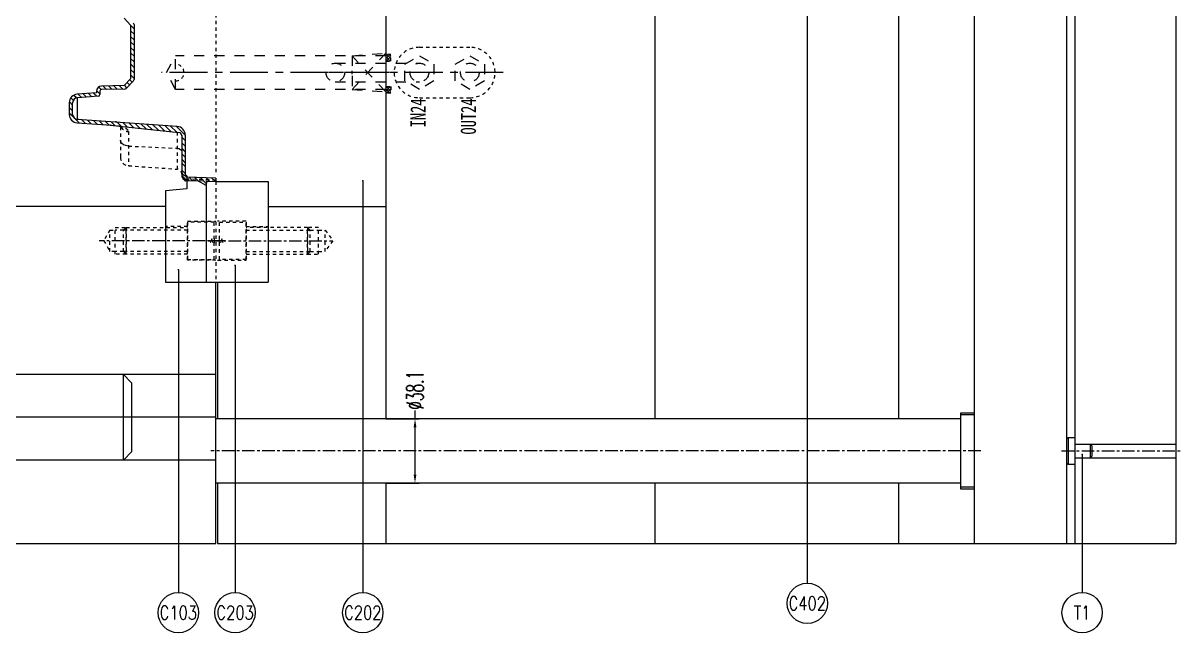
# Model space of a CAD drawing. Extents: x 14103 to 19353, y -3233 to 932.
# Drawn here: x 15810 to 16498, y -589 to -227 of the extents above; entities that cross this region are included whole.
import ezdxf
from ezdxf.enums import TextEntityAlignment as Align

# ---------------------------------------------------------------- set-up
doc = ezdxf.new("R2010")
doc.units = 0
doc.header["$LTSCALE"] = 20
doc.header["$MEASUREMENT"] = 0
for name, pattern in [('CENTER', [0.6, 0.375, -0.075, 0.075, -0.075]), ('CENTER2', [28.575, 19.05, -3.175, 3.175, -3.175]), ('HIDDEN', [0.2, 0.1, -0.1]), ('SOLID', [0])]:
    doc.linetypes.add(name, pattern=pattern)
doc.layers.get('0').update_dxf_attribs({"linetype": 'CONTINUOUS'})
doc.layers.get('DEFPOINTS').update_dxf_attribs({"linetype": 'CONTINUOUS'})
for name, color, linetype in [('CENTER', 1, 'CENTER'), ('CK_LEVEL_1', 1, 'SOLID'), ('CONTINUOUS', 7, 'CONTINUOUS'), ('DEFAULT_2', 8, 'HIDDEN'), ('HOLD DOWN', 7, 'CONTINUOUS'), ('MXB', 3, 'CONTINUOUS'), ('SCREW', 7, 'CONTINUOUS'), ('WATER', 9, 'HIDDEN')]:
    doc.layers.add(name, color=color, linetype=linetype)
doc.styles.add('lxy2', font='txt.shx', dxfattribs={"width": 0.6})
doc.styles.add('LXY4', font='simplex.shx', dxfattribs={"width": 0.7, "height": 6})
doc.styles.get("Standard").update_dxf_attribs({"font": 'txt.shx', "width": 0.5, "bigfont": 'hztxt.shx'})
doc.dimstyles.new('10', dxfattribs={"dimtxt": 10, "dimasz": 5, "dimexe": 2.5, "dimexo": 0, "dimgap": 1, "dimtad": 0, "dimdsep": 46, "dimtxsty": 'lxy2', "dimcen": -3, "dimclrd": 113, "dimclre": 113, "dimclrt": 3, "dimazin": 2, "dimtfac": 1, "dimtofl": 0, "dimtmove": 0, "dimatfit": 3, "dimfxl": 1, "dimtolj": 1, "dimtzin": 0, "dimarcsym": 0})
doc.dimstyles.new('4D', dxfattribs={"dimtxt": 4, "dimasz": 2, "dimexe": 1.6, "dimexo": 0, "dimgap": 0.5, "dimtad": 0, "dimdsep": 46, "dimtxsty": 'lxy2', "dimcen": -3, "dimclrd": 1, "dimclre": 1, "dimclrt": 3, "dimadec": 0, "dimazin": 0, "dimtfac": 1, "dimtofl": 0, "dimtmove": 0, "dimatfit": 3, "dimfxl": 1, "dimtolj": 1, "dimtzin": 0, "dimarcsym": 0})

# ---------------------------------------------------------------- blocks, each defined once
blk = doc.blocks.new('*D195')
at = {"layer": 'CONTINUOUS', "color": 113, "lineweight": -2}
for p, q in [((16042.8, -461.86), (16042.8, -456.86)), ((16025.39, -461.86), (16045.3, -461.86)), ((16042.8, -494.96), (16042.8, -466.86)), ((16025.39, -499.96), (16045.3, -499.96))]:
    blk.add_line(p, q, dxfattribs=at)
at = {"layer": 'CONTINUOUS', "color": 113}
for points in [[(16041.96, -466.86), (16043.63, -466.86), (16042.8, -461.86)], [(16041.96, -494.96), (16043.63, -494.96), (16042.8, -499.96)]]:
    blk.add_solid(points, dxfattribs=at)
at = {"layer": 'DEFPOINTS', "color": 0}
for p in [(16025.39, -461.86), (16042.8, -461.86), (16025.39, -499.96)]:
    blk.add_point(p, dxfattribs=at)
at = {"layer": 'CONTINUOUS', "color": 3, "insert": (16042.8, -444.86), "char_height": 10, "attachment_point": 5, "rotation": 90, "style": 'lxy2'}
blk.add_mtext('\\A1;%%c38.1', dxfattribs=at)
blk = doc.blocks.new('MXB_ITEM')
blk.add_circle((0, 0), 6)
at = {"width": 0.8}
blk.add_attdef('ITEM', text='', height=4, dxfattribs=at).set_placement((0, 0), align=Align.MIDDLE_CENTER)
blk = doc.blocks.new('AC_LXY_BLK611')
at = {"layer": 'SCREW', "color": 2, "linetype": 'HIDDEN'}
for p, q in [((52.39, 7.94), (52.39, -7.94)), ((15.88, 6.35), (53.97, 6.35)), ((15.88, -6.35), (53.97, -6.35))]:
    blk.add_line(p, q, dxfattribs=at)
for points in [[(15.88, 11.11), (0, 11.11), (0, -11.11), (15.88, -11.11), (15.88, 11.11)], [(15.88, 7.94), (52.39, 7.94), (53.97, 6.35), (53.97, -6.35), (52.39, -7.94), (15.88, -7.94)]]:
    blk.add_lwpolyline(points, dxfattribs=at)
at = {"layer": 'SCREW', "color": 0, "linetype": 'ByBlock', "style": 'lxy2', "width": 0.6}
blk.add_text('V1', height=2.5, dxfattribs=at).set_placement((-3.75, 0), align=Align.MIDDLE_CENTER)

msp = doc.modelspace()

# ---------------------------------------------------------------- hatches: boundary and pattern name
at = {"layer": 'WATER'}
h = msp.add_hatch(dxfattribs=at)
h.set_pattern_fill('ANSI37', color=256, scale=10, style=0)
h.set_pattern_definition([(45, (14871.6455, -528.1004), (-0.8838835, 0.8838835), []), (135, (14871.6455, -528.1004), (-0.8838835, -0.8838835), [])])
h.paths.add_polyline_path([(16028.385, -245.1), (16025.385, -245.1), (16025.385, -249.1), (16028.385, -249.1)])
h = msp.add_hatch(dxfattribs=at)
h.set_pattern_fill('ANSI37', color=256, scale=10, style=0)
h.set_pattern_definition([(315, (14871.6455, 14.7796), (-0.8838835, -0.8838835), []), (225, (14871.6455, 14.7796), (-0.8838835, 0.8838835), [])])
h.paths.add_polyline_path([(16028.385, -268.22), (16025.385, -268.22), (16025.385, -264.22), (16028.385, -264.22)])

# ---------------------------------------------------------------- linework, layer by layer
at = {"color": 7, "linetype": 'Continuous'}
for p, q in [((15873.635, -227.66), (15869.715, -223.601)), ((15875.665, -227.25), (15875.665, -260.049)), ((15873.635, -227.66), (15873.635, -259.639)), ((15873.635, -259.639), (15869.715, -263.699)), ((15875.38, -260.754), (15870.883, -265.412)), ((15853.335, -268.026), (15841.816, -268.832)), ((15853.335, -266.977), (15853.335, -268.026)), ((15855.365, -266.977), (15855.365, -268.973)), ((15869.715, -263.699), (15856.327, -263.933)), ((15870.171, -265.721), (15856.363, -265.962)), ((15837.095, -273.894), (15837.095, -280.786)), ((15839.125, -280.786), (15839.125, -273.894)), ((15854.421, -269.985), (15841.958, -270.857)), ((15841.816, -285.849), (15862.231, -287.276)), ((15901.394, -287.98), (15841.958, -283.823)), ((15861.473, -287.224), (15902.268, -291.511)), ((15861.636, -287.239), (15861.478, -287.224)), ((15865.558, -285.524), (15865.556, -285.523)), ((15904.085, -293.042), (15904.085, -317.085)), ((15906.115, -293.121), (15906.115, -317.084)), ((15906.309, -320.103), (15913.507, -320.354)), ((15924.385, -318.703), (15907.095, -318.099)), ((15918.461, -323.116), (15913.507, -320.354)), ((15913.507, -320.354), (15913.507, -320.354)), ((15918.777, -320.538), (15918.461, -323.116)), ((15918.777, -320.538), (15924.385, -320.734)), ((15924.385, -318.703), (15924.385, -320.734)), ((15924.385, -318.703), (15924.385, -320.734))]:
    msp.add_line(p, q, dxfattribs=at)
at = {"color": 2, "linetype": 'Continuous'}
for p, q in [((15875.665, -229.857), (15873.635, -227.827)), ((15875.665, -233.138), (15873.635, -231.108)), ((15875.665, -236.42), (15873.635, -234.39)), ((15875.665, -239.701), (15873.635, -237.671)), ((15875.665, -242.982), (15873.635, -240.952)), ((15875.665, -246.264), (15873.635, -244.234)), ((15875.665, -249.545), (15873.635, -247.515)), ((15875.665, -252.826), (15873.635, -250.796)), ((15875.665, -256.108), (15873.635, -254.078)), ((15874.579, -261.584), (15873.143, -260.149)), ((15875.665, -259.389), (15873.635, -257.359)), ((15847.377, -270.478), (15845.475, -268.576)), ((15850.444, -270.263), (15848.542, -268.361)), ((15853.511, -270.049), (15851.609, -268.147)), ((15855.365, -268.622), (15853.399, -266.655)), ((15856.07, -266.045), (15854.6, -264.575)), ((15859.219, -265.913), (15857.223, -263.917)), ((15862.444, -265.856), (15860.449, -263.861)), ((15865.669, -265.8), (15863.674, -263.804)), ((15868.894, -265.744), (15866.899, -263.748)), ((15871.355, -264.923), (15869.919, -263.487)), ((15872.967, -263.254), (15871.531, -261.818)), ((15839.125, -275.351), (15837.171, -273.397)), ((15839.529, -272.474), (15838.031, -270.976)), ((15841.353, -271.016), (15839.804, -269.467)), ((15844.31, -270.692), (15842.408, -268.79)), ((15839.125, -278.633), (15837.095, -276.603)), ((15839.72, -282.509), (15837.095, -279.884)), ((15843.153, -285.942), (15840.432, -283.221)), ((15846.681, -286.189), (15844.493, -284.001)), ((15850.209, -286.435), (15848.021, -284.247)), ((15853.737, -286.682), (15851.55, -284.494)), ((15857.266, -286.929), (15855.078, -284.741)), ((15860.794, -287.176), (15858.606, -284.988)), ((15864.434, -287.535), (15862.134, -285.234)), ((15868.101, -287.92), (15865.662, -285.481)), ((15871.768, -288.306), (15869.19, -285.728)), ((15875.435, -288.691), (15872.718, -285.974)), ((15879.102, -289.076), (15876.246, -286.221)), ((15882.768, -289.462), (15879.774, -286.468)), ((15886.435, -289.847), (15883.302, -286.715)), ((15890.102, -290.233), (15886.83, -286.961)), ((15893.769, -290.618), (15890.359, -287.208)), ((15897.435, -291.003), (15893.887, -287.455)), ((15901.102, -291.389), (15897.415, -287.701)), ((15906.115, -293.121), (15900.943, -287.948)), ((15906.115, -296.402), (15904.085, -294.372)), ((15906.115, -299.683), (15904.085, -297.653)), ((15906.115, -302.965), (15904.085, -300.935)), ((15906.115, -306.246), (15904.085, -304.216)), ((15906.115, -309.528), (15904.085, -307.498)), ((15906.115, -311.738), (15904.085, -309.708)), ((15906.115, -315.914), (15904.085, -313.884)), ((15907.048, -320.128), (15904.105, -317.185)), ((15910.448, -320.247), (15908.343, -318.142)), ((15914.251, -320.769), (15911.743, -318.261)), ((15918.616, -321.852), (15915.143, -318.38)), ((15920.648, -320.603), (15918.544, -318.499)), ((15924.048, -320.722), (15921.944, -318.617))]:
    msp.add_line(p, q, dxfattribs=at)
at = {"color": 7, "linetype": 'Continuous'}
for centre, radius, start, end in [((15874.65, -227.25), 1.015, 0, 44), ((15874.65, -260.049), 1.015, 316, 360), ((15856.38, -266.977), 3.045, 91, 180), ((15856.38, -266.977), 1.015, 91, 180), ((15870.153, -264.707), 1.015, 271, 316), ((15842.17, -273.894), 5.075, 94, 180), ((15842.17, -273.894), 3.045, 94, 180), ((15854.35, -268.973), 1.015, 274, 360), ((15842.17, -280.786), 5.075, 180, 266), ((15842.17, -280.786), 3.045, 180, 266), ((15864.5, -290.487), 5.075, 77.995642, 86), ((15901.04, -293.042), 5.075, 0, 86), ((15902.055, -293.53), 2.03, 0, 84), ((15907.13, -317.084), 3.045, 180, 268), ((15907.13, -317.084), 1.015, 180, 268)]:
    msp.add_arc(centre, radius, start, end, dxfattribs=at)
for points in [[(15841.896, -270.856), (15841.893, -271.325), (15841.876, -274.825), (15841.871, -277.892), (15841.872, -279.226), (15841.876, -280.409), (15841.883, -281.43), (15841.893, -282.279), (15841.906, -282.949), (15841.921, -283.432), (15841.929, -283.603), (15841.938, -283.725), (15841.948, -283.798), (15841.958, -283.823)], [(15864.854, -285.425), (15864.879, -285.371), (15864.902, -285.209), (15864.923, -284.938), (15864.934, -284.721)], [(15866.252, -287.74), (15866.128, -287.712)], [(15905.761, -320.198), (15905.893, -320.242)], [(15905.893, -320.242), (15906.095, -320.299)], [(15906.095, -320.299), (15906.269, -320.339)], [(15906.541, -320.212), (15906.309, -320.103)]]:
    msp.add_spline(points, degree=3, dxfattribs=at)
at = {"layer": 'CENTER'}
for p, q in [((16379.385, -480.91), (15921.385, -480.91)), ((16427.385, -480.91), (16498.385, -480.91))]:
    msp.add_line(p, q, dxfattribs=at)
at = {"layer": 'CK_LEVEL_1', "color": 1, "linetype": 'CENTER2'}
msp.add_line((15924.385, -460.91), (15454.758, -460.91), dxfattribs=at)
at = {"layer": 'CONTINUOUS'}
for p, q in [((16495.385, 864.09), (16495.385, -535.91)), ((16185.385, 708.69), (16185.385, -461.86)), ((16435.385, 708.69), (16435.385, -535.91)), ((16330.385, -155.91), (16330.385, -461.86)), ((16375.385, -155.91), (16375.385, -535.91)), ((16430.385, -155.91), (16430.385, -535.91)), ((15894.351, -335.59), (15760.395, -335.59)), ((15955.419, -335.59), (16025.417, -335.59)), ((15924.385, -535.91), (15924.385, -380.59)), ((15925.385, -380.59), (15925.385, -461.86)), ((15924.385, -435.51), (15490.475, -435.51)), ((15869.385, -435.51), (15874.385, -440.51)), ((15869.385, -486.31), (15869.385, -435.51)), ((15874.385, -481.31), (15874.385, -440.51)), ((16367.385, -458.36), (16367.385, -503.46)), ((16375.385, -458.36), (16367.385, -458.36)), ((16375.385, -459.36), (16367.385, -459.36)), ((16367.385, -461.86), (15924.385, -461.86)), ((16430.385, -473.91), (16431.385, -472.91)), ((16431.385, -472.91), (16431.385, -488.91)), ((16431.385, -472.91), (16435.385, -472.91)), ((16435.385, -472.91), (16435.385, -488.91)), ((15869.385, -486.31), (15874.385, -481.31)), ((16435.385, -476.91), (16495.385, -476.91)), ((16444.385, -476.91), (16444.385, -484.91)), ((16444.385, -476.91), (16445.385, -477.91)), ((16445.385, -477.91), (16445.385, -483.91)), ((15924.385, -486.31), (15490.475, -486.31)), ((16431.385, -488.91), (16430.385, -487.91)), ((16435.385, -488.91), (16431.385, -488.91)), ((16435.385, -484.91), (16495.385, -484.91)), ((16445.385, -483.91), (16444.385, -484.91)), ((16367.385, -499.96), (15924.385, -499.96)), ((15925.385, -499.96), (15925.385, -535.91)), ((16025.385, -499.96), (16025.385, -535.91)), ((16185.385, -499.96), (16185.385, -535.91)), ((16330.385, -499.96), (16330.385, -535.91)), ((16375.385, -502.46), (16367.385, -502.46)), ((16367.385, -503.46), (16375.385, -503.46)), ((15670.395, -535.91), (15924.385, -535.91)), ((15925.385, -535.91), (16290.385, -535.91)), ((16290.385, -535.91), (16435.385, -535.91)), ((16330.385, -535.91), (16375.385, -535.91)), ((16435.385, -535.91), (16495.385, -535.91))]:
    msp.add_line(p, q, dxfattribs=at)
at = {"layer": 'DEFAULT_2', "color": 8, "linetype": 'HIDDEN'}
for p, q in [((15924.385, 66.883), (15924.385, -315.597)), ((15867.545, -288.115), (15867.545, -306.259)), ((15872.266, -290.996), (15872.266, -311.323)), ((15901.253, -291.405), (15901.253, -313.35)), ((15872.266, -299.593), (15901.253, -300.964)), ((15872.266, -311.323), (15901.253, -313.35)), ((15904.085, -313.979), (15904.085, -317.084)), ((15904.944, -318.58), (15905.909, -319.053)), ((15905.909, -319.053), (15907.024, -319.232)), ((15907.024, -317.32), (15907.024, -319.232)), ((15924.385, -319.838), (15907.024, -319.232)), ((15924.385, -320.734), (15907.024, -320.128))]:
    msp.add_line(p, q, dxfattribs=at)
for points in [[(15872.266, -299.593), (15870.785, -299.37), (15869.468, -298.86), (15868.433, -298.109), (15867.772, -297.185), (15867.545, -296.171)], [(15901.253, -300.964), (15902.339, -301.155), (15903.24, -301.594), (15903.862, -302.243), (15904.085, -303.017)], [(15904.085, -317.084), (15904.294, -317.867), (15904.944, -318.58)], [(15907.024, -319.232), (15907.018, -319.6), (15907.016, -319.724), (15907.015, -319.826), (15907.015, -319.911), (15907.016, -319.973), (15907.016, -320.024), (15907.017, -320.062), (15907.018, -320.089), (15907.02, -320.108), (15907.021, -320.12), (15907.023, -320.126), (15907.024, -320.128)]]:
    msp.add_lwpolyline(points, dxfattribs=at)
for centre, radius, start, end in [((15872.62, -306.26), 5.075, 180, 266), ((15901.04, -316.387), 3.045, 0, 86), ((15907.13, -317.084), 3.045, 180, 267.999999)]:
    msp.add_arc(centre, radius, start, end, dxfattribs=at)
for points in [[(15867.202, -287.987), (15866.029, -287.712)], [(15866.591, -287.82), (15866.252, -287.74)], [(15866.817, -287.783), (15866.875, -287.794), (15867.445, -287.916), (15868.011, -288.051), (15869.099, -288.366), (15870.096, -288.745), (15870.963, -289.194), (15871.647, -289.716), (15872.092, -290.317), (15872.212, -290.648), (15872.266, -290.996)], [(15868.275, -288.405), (15868.173, -288.348), (15867.202, -287.987)], [(15868.028, -288.338), (15868.328, -288.839), (15868.909, -289.529), (15869.619, -290.107), (15870.435, -290.554), (15871.328, -290.854), (15872.266, -290.996)], [(15904.085, -315.173), (15904.141, -315.583), (15904.307, -315.978), (15904.577, -316.343), (15904.94, -316.666), (15905.272, -316.875)], [(15905.272, -316.875), (15905.384, -316.933), (15905.761, -317.092)], [(15906.269, -317.234), (15906.445, -317.267), (15907.024, -317.32)], [(15907.024, -317.32), (15906.782, -317.214), (15906.541, -317.106)]]:
    msp.add_spline(points, degree=3, dxfattribs=at)
at = {"layer": 'HOLD DOWN', "color": 0, "linetype": 'ByBlock'}
for p, q in [((16025.385, 864.09), (16025.42, -461.86)), ((15918.461, -323.116), (15918.461, -380.59)), ((15924.385, -320.734), (15955.419, -320.734)), ((15955.419, -320.734), (15955.419, -380.59)), ((15894.388, -326.236), (15894.351, -380.59)), ((15894.351, -380.59), (15924.385, -380.59)), ((15918.461, -380.59), (15955.419, -380.59))]:
    msp.add_line(p, q, dxfattribs=at)
at = {"layer": 'HOLD DOWN', "color": 0, "linetype": 'Continuous'}
for p, q in [((15907.048, -320.128), (15907.048, -325.128)), ((15907.048, -325.128), (15894.388, -326.236))]:
    msp.add_line(p, q, dxfattribs=at)
at = {"layer": 'HOLD DOWN', "color": 8, "linetype": 'HIDDEN'}
msp.add_line((15924.385, -320.734), (15924.385, -380.59), dxfattribs=at)
at = {"layer": 'SCREW', "color": 2, "linetype": 'HIDDEN'}
for p, q in [((15861.278, -349.559), (15857.632, -355.91)), ((15861.278, -349.559), (15864.407, -349.559)), ((15861.278, -362.26), (15861.278, -349.559)), ((15907.51, -347.472), (15894.351, -347.472)), ((15942.26, -347.472), (15955.419, -347.472)), ((15980.36, -349.56), (15985.362, -349.559)), ((15985.362, -349.559), (15989.343, -349.559)), ((15989.343, -349.559), (15993.93, -355.91)), ((15989.343, -362.26), (15989.343, -349.559)), ((15857.632, -355.91), (15861.278, -362.26)), ((15993.93, -355.91), (15989.343, -362.26)), ((15864.407, -362.26), (15861.278, -362.26)), ((15980.36, -362.26), (15985.364, -362.26)), ((15985.364, -362.26), (15989.343, -362.26))]:
    msp.add_line(p, q, dxfattribs=at)
at = {"layer": 'SCREW', "color": 4, "linetype": 'HIDDEN'}
for p, q in [((15869.41, -349.56), (15864.409, -349.559)), ((15869.41, -362.26), (15864.407, -362.26))]:
    msp.add_line(p, q, dxfattribs=at)
at = {"layer": 'SCREW', "color": 1, "linetype": 'CENTER'}
for p, q in [((15929.932, -355.91), (15854.958, -355.91)), ((15919.839, -355.91), (15993.93, -355.91))]:
    msp.add_line(p, q, dxfattribs=at)
at = {"layer": 'SCREW', "color": 2, "linetype": 'HIDDEN'}
for points in [[(15924.385, -367.522), (15907.51, -367.522), (15907.51, -344.297), (15924.385, -344.297)], [(15925.385, -367.522), (15942.26, -367.522), (15942.26, -344.297), (15925.385, -344.297)], [(15870.998, -363.847), (15864.407, -363.847), (15864.407, -347.972), (15870.998, -347.972), (15870.998, -363.847)], [(15978.773, -363.847), (15985.364, -363.847), (15985.364, -347.972), (15978.773, -347.972), (15978.773, -363.847)]]:
    msp.add_lwpolyline(points, dxfattribs=at)
at = {"layer": 'WATER'}
for p, q in [((16045.405, -240.91), (16075.405, -240.91)), ((16028.385, -245.1), (16025.385, -245.1)), ((16028.385, -249.1), (16028.385, -245.1)), ((16025.385, -249.1), (16028.385, -249.1)), ((16025.385, -264.22), (16028.385, -264.22)), ((16028.385, -268.22), (16025.385, -268.22)), ((16028.385, -264.22), (16028.385, -268.22)), ((16045.405, -270.91), (16075.405, -270.91))]:
    msp.add_line(p, q, dxfattribs=at)
at = {"layer": 'WATER', "linetype": 'HIDDEN', "ltscale": 3}
for p, q in [((15894.918, -255.91), (15900.385, -245.91)), ((15900.385, -265.91), (15900.385, -245.91)), ((16025.385, -245.91), (15900.385, -245.91)), ((16005.385, -245.91), (16025.385, -244.41)), ((16005.385, -265.91), (16025.385, -244.41)), ((16005.385, -245.91), (16005.385, -265.91)), ((16025.385, -245.91), (16005.385, -245.91)), ((16025.385, -267.41), (16005.385, -245.91)), ((15995.385, -250.35), (16045.405, -250.35)), ((15900.385, -265.91), (15894.918, -255.91)), ((15995.385, -261.47), (16045.405, -261.47)), ((16025.385, -265.91), (15900.385, -265.91)), ((16005.385, -265.91), (16025.385, -267.41)), ((16025.385, -265.91), (16005.385, -265.91))]:
    msp.add_line(p, q, dxfattribs=at)
at = {"layer": 'WATER', "color": 1, "linetype": 'CENTER', "ltscale": 3}
for p, q in [((16027.319, -255.91), (15891.888, -255.91)), ((16095.282, -255.91), (15989.825, -255.91))]:
    msp.add_line(p, q, dxfattribs=at)
at = {"layer": 'WATER', "linetype": 'ByBlock', "ltscale": 3}
msp.add_line((16005.385, -256.91), (16005.385, -254.91), dxfattribs=at)
at = {"layer": 'WATER', "linetype": 'HIDDEN', "ltscale": 3}
for points in [[(16036.745, -250.91), (16045.405, -245.91), (16054.066, -250.91), (16054.066, -260.91), (16045.405, -265.91), (16036.745, -260.91)], [(16066.745, -250.91), (16075.405, -245.91), (16084.066, -250.91), (16084.066, -260.91), (16075.405, -265.91), (16066.745, -260.91)]]:
    msp.add_lwpolyline(points, close=True, dxfattribs=at)
for centre in [(15995.385, -255.91), (16045.405, -255.91), (16075.405, -255.91)]:
    msp.add_circle(centre, 5.56, dxfattribs=at)
at = {"layer": 'WATER'}
for centre, radius, start, end in [((16045.405, -255.91), 15, 90, 270), ((16075.405, -255.91), 15, 270, 90), ((15900.385, -255.91), 5, 270, 90)]:
    msp.add_arc(centre, radius, start, end, dxfattribs=at)

# ---------------------------------------------------------------- block references
at = {"layer": 'MXB', "color": 8, "xscale": 2, "yscale": 2, "zscale": 2}
for p, values in [((16276.17, -571.482), {'ITEM': 'C402'}), ((15902.002, -577.047), {'ITEM': 'C103'}), ((15935.748, -577.047), {'ITEM': 'C203'}), ((16011.733, -577.047), {'ITEM': 'C202'}), ((16439.675, -577.047), {'ITEM': 'T1'})]:
    msp.add_blockref('MXB_ITEM', p, dxfattribs=at).add_auto_attribs(values)
at = {"layer": 'SCREW', "color": 0, "linetype": 'ByBlock', "rotation": 180}
msp.add_blockref('AC_LXY_BLK611', (15923.385, -355.91), dxfattribs=at)
at = {"layer": 'SCREW', "color": 0, "linetype": 'ByBlock', "xscale": -1, "rotation": 180}
msp.add_blockref('AC_LXY_BLK611', (15926.385, -355.91), dxfattribs=at)

# ---------------------------------------------------------------- texts
at = {"layer": 'WATER', "color": 114, "insert": (16040.058, -271.331), "char_height": 9, "width": 55.24, "attachment_point": 3, "rotation": 90, "style": 'LXY4'}
msp.add_mtext('{\\f宋体|b0|i0|c134|p2;IN24\\P\\POUT24}', dxfattribs=at)

# ---------------------------------------------------------------- dimensions: what is measured, and where the dimension line sits
at = {"layer": 'CONTINUOUS'}
dim = msp.add_linear_dim(base=(16042.797, -461.86), p1=(16025.385, -499.96), p2=(16025.385, -461.86), angle=90, text='%%c<>', dimstyle='10', dxfattribs=at)
dim.commit()
dim.dimension.update_dxf_attribs({"geometry": '*D195', "text_midpoint": (16042.797, -444.86), "dimtype": 160})

# ---------------------------------------------------------------- leaders
at = {"layer": 'MXB', "color": 1}
for points in [[(16276.17, -136.178), (16276.17, -559.482)], [(16011.733, -320.344), (16011.733, -565.047)], [(15935.748, -370.563), (15935.748, -565.047)], [(15902.002, -373.205), (15902.002, -565.047)], [(16439.675, -483.029), (16439.675, -565.047)]]:
    msp.add_leader(points, dimstyle='4D', override={"dimasz": 1, "dimldrblk": 'DOT'}, dxfattribs=at)

doc.saveas('drawing.dxf')
